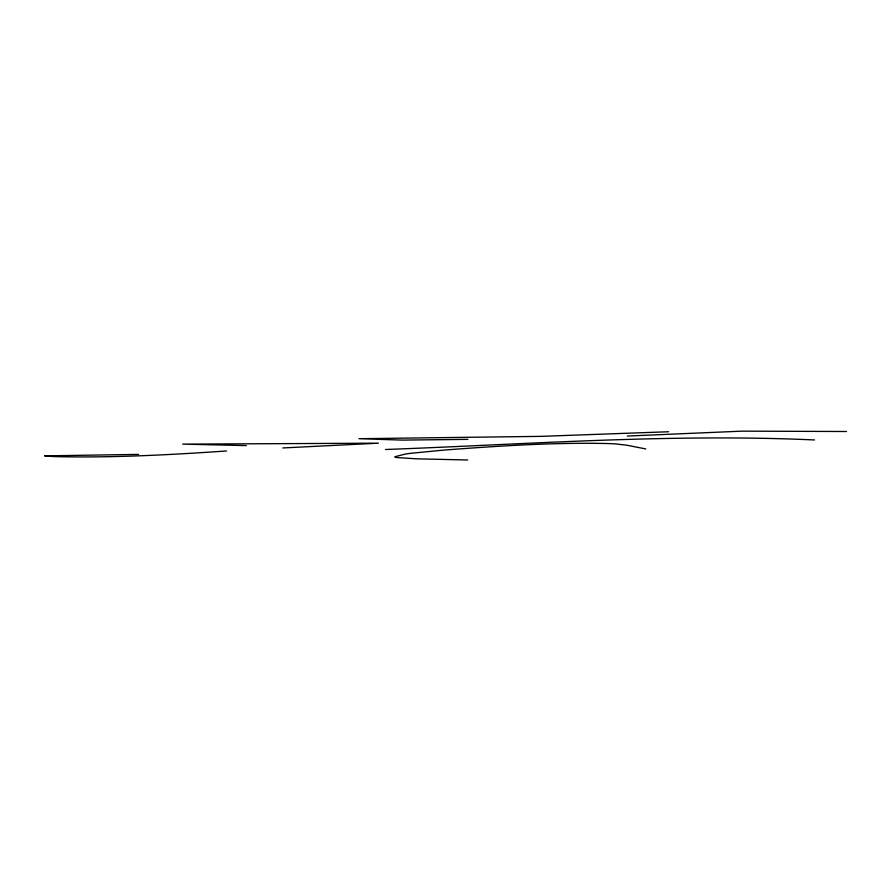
<?xml version="1.0" encoding="UTF-8"?>
<svg xmlns="http://www.w3.org/2000/svg" width="891" height="891" viewBox="0 0 891 891"><rect width="100%" height="100%" fill="white"/><g stroke="black" fill="none" stroke-linecap="round" stroke-linejoin="round"><path stroke-width="1.34" d="M226.559 450.969C170.359 454.856 113.992 457.818 57.637 456.682A144.153 5.279 -1.7 0 1 51.745 456.448L44.595 455.869L138.528 454.388M385.48 449.498C528.352 444.264 671.547 433.449 814.519 439.954M282.848 447.95L378.408 443.183L182.677 444.119L246.361 445.611M668.684 431.745L540.848 436.367L358.939 438.706L402.286 440.098L467.931 439.363M627.331 436.055L741.813 431.155L846.45 431.5M467.73 459.99L416.353 458.82L396.874 457.54A115.763 4.243 -1.7 0 1 394.802 456.749L405.494 454.031A212.036 7.774 -1.7 0 1 410.996 453.285L440.934 450.356A372.405 13.643 -1.7 0 1 453.185 449.376C504.785 445.6 556.541 442.348 608.308 443.562A111.999 4.099 -1.7 0 1 614.656 443.841L626.173 445.099L645.752 448.919"/></g></svg>
